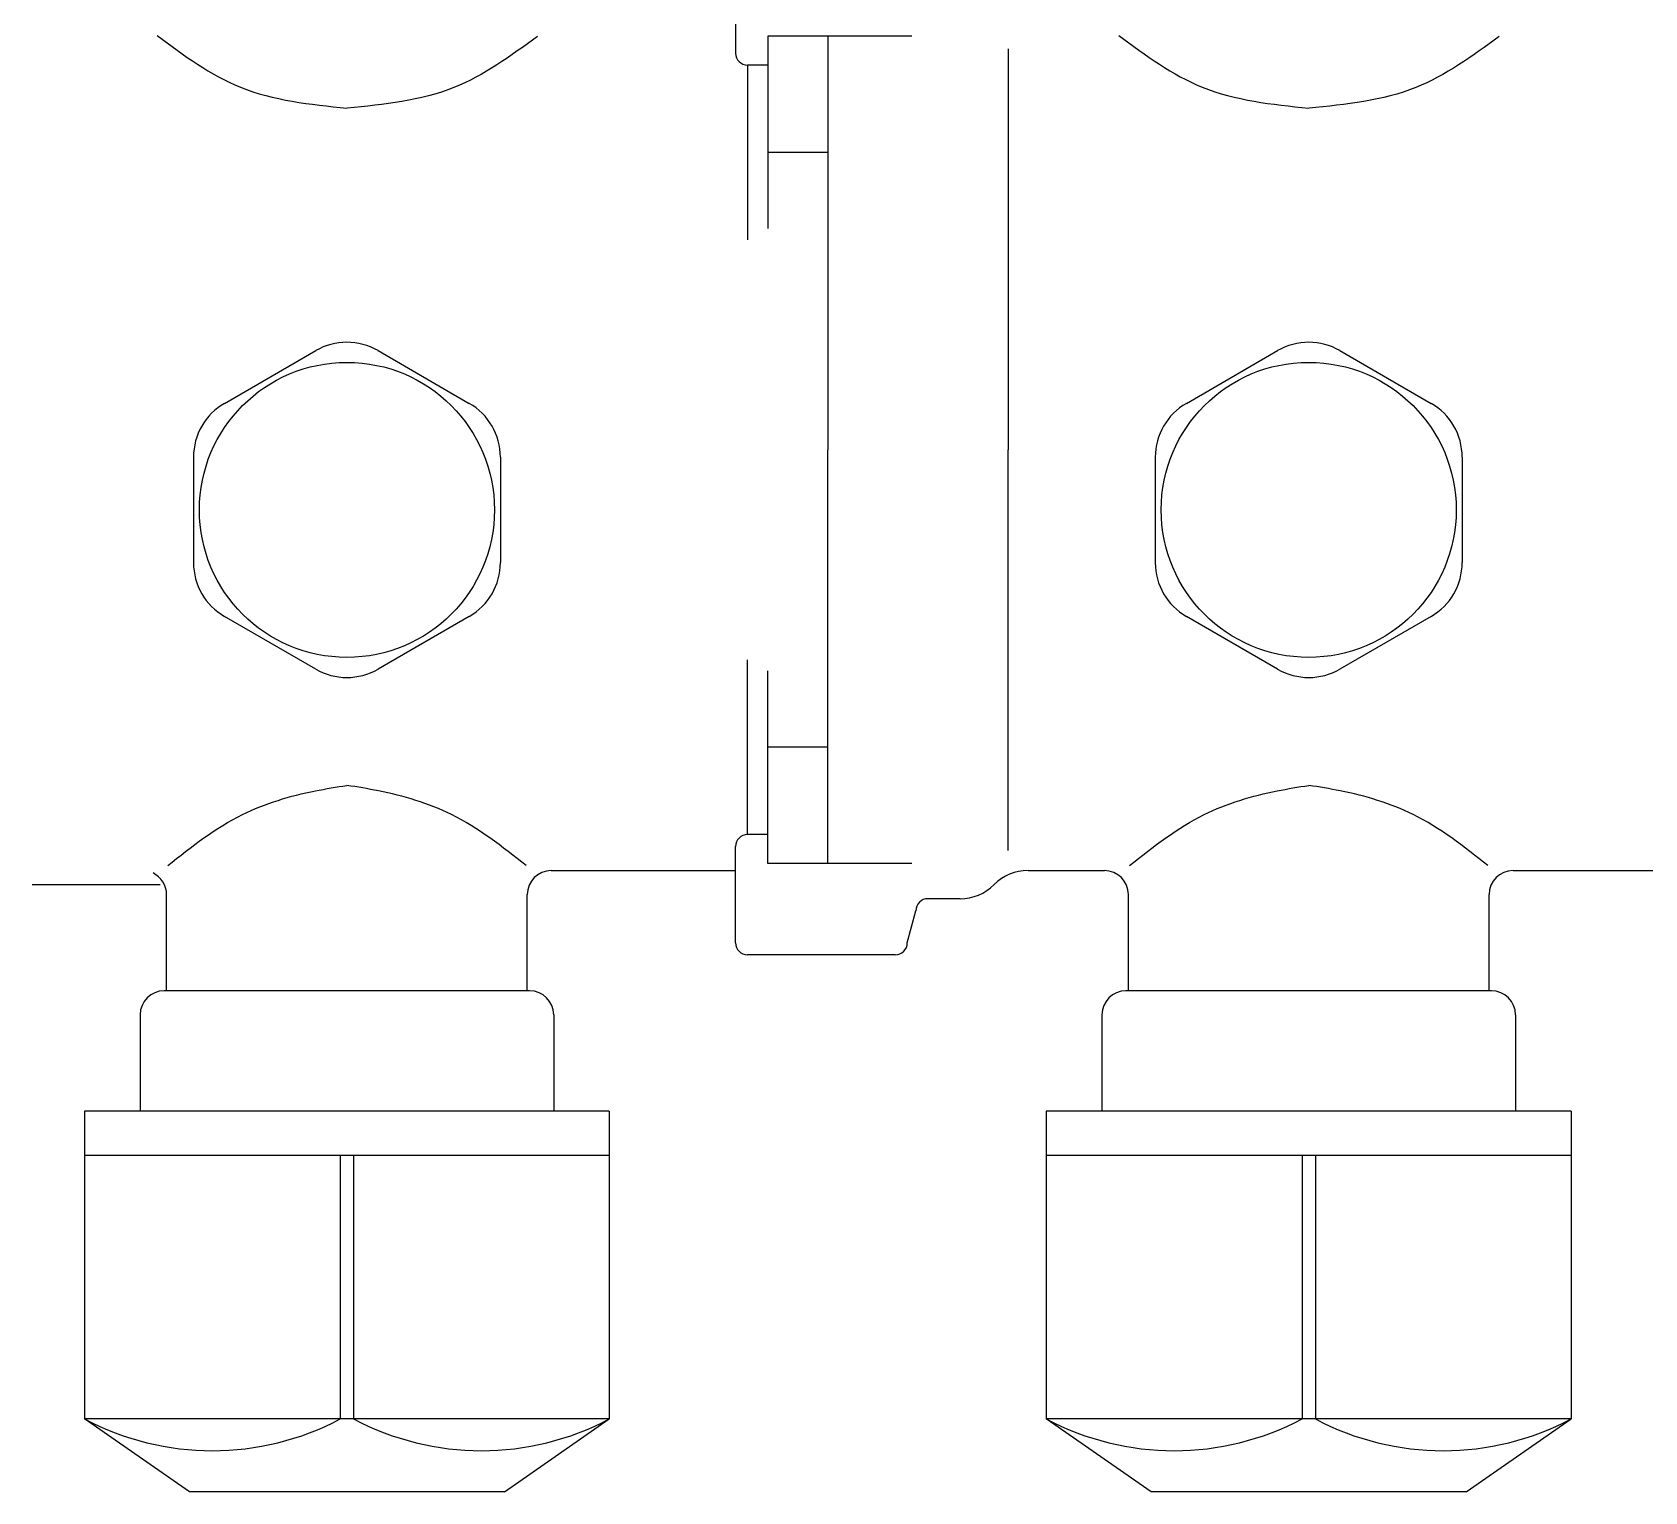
# Paper-space layout 'M&T INST' of a CAD drawing. Header units: inches. Extents: x 0.2 to 34.4, y 0.5 to 23.
# Drawn here: x 16.7062 to 17.0555, y 5.1254 to 5.4415 of the extents above; entities that cross this region are included whole.
import ezdxf

# ---------------------------------------------------------------- set-up
doc = ezdxf.new("R2010")
doc.units = ezdxf.units.IN
doc.header["$MEASUREMENT"] = 0
doc.layers.add('D_OBJECTS', color=4, linetype='Continuous')
doc.layers.add('Title Block', color=7, linetype='Continuous')

# ---------------------------------------------------------------- blocks, each defined once
blk = doc.blocks.new('MULTI MANIFOLD')
at = {"layer": 'D_OBJECTS', "color": 1, "ltscale": 12}
for p, q in [((-3.026146001932457, -2.676331692571674), (-3.026146001932457, -2.69299835923834)), ((-3.020566660054261, -2.690081692571676), (-3.020566660054261, -2.723420039448763)), ((-3.020566660054261, -2.690081692571676), (-3.020566660054261, -2.695081692571671)), ((-2.995603345453421, -2.690081692571676), (-3.020566660054261, -2.690081692571676)), ((-3.010149993387596, -2.690081692571676), (-3.010149993387596, -2.761748359238348)), ((-2.978899993387596, -2.692290025905004), (-2.978899993387596, -2.761748359238348)), ((-3.024062668599125, -2.695081692571671), (-3.024062668599125, -2.725343485652866)), ((-3.020566660054261, -2.695081692571671), (-3.024062668599125, -2.695081692571671)), ((-3.010149993387596, -2.710216963805928), (-3.020566660054261, -2.710216963805928)), ((-3.114687677682813, -2.753702177026634), (-3.098870447394898, -2.744570094862064)), ((-3.088096206046959, -2.744570094862064), (-3.072278975759051, -2.753702177026634)), ((-2.948021011016142, -2.753702177026634), (-2.932203780728234, -2.744570094862064)), ((-2.921429539380295, -2.744570094862064), (-2.90561230909238, -2.753702177026634)), ((-3.120074798356779, -2.76303294374045), (-3.120074798356779, -2.781297108069575)), ((-3.066891855085078, -2.76303294374045), (-3.066891855085078, -2.781297108069575)), ((-3.010149993387596, -2.833415025905007), (-3.010149993387596, -2.761748359238348)), ((-2.978899993387596, -2.831206692571678), (-2.978899993387596, -2.761748359238348)), ((-2.953408131690114, -2.76303294374045), (-2.953408131690114, -2.781297108069575)), ((-2.900225188418414, -2.76303294374045), (-2.900225188418414, -2.781297108069575)), ((-3.098870447292928, -2.799759956947947), (-3.114687677682813, -2.790627874783391)), ((-3.072278975759051, -2.790627874783391), (-3.088096205944996, -2.799759956947947)), ((-2.932203780626264, -2.799759956947947), (-2.948021011016149, -2.790627874783391)), ((-2.90561230909238, -2.790627874783391), (-2.921429539278325, -2.799759956947947)), ((-3.024062668599125, -2.828415025905011), (-3.024062668599125, -2.798153232823816)), ((-3.020566660054261, -2.833415025905007), (-3.020566660054261, -2.800076679027919)), ((-3.010149993387596, -2.813279754670768), (-3.020566660054261, -2.813279754670768)), ((-3.026146001932457, -2.847165025905008), (-3.026146001932457, -2.830498359238343)), ((-3.020566660054261, -2.828415025905011), (-3.024062668599125, -2.828415025905011)), ((-3.020566660054261, -2.833415025905007), (-3.020566660054261, -2.828415025905011)), ((-3.058066660054269, -2.834665025905005), (-3.026146001932457, -2.834665025905005)), ((-2.995603345453421, -2.833415025905007), (-3.020566660054261, -2.833415025905007)), ((-2.975454770994528, -2.834665025905005), (-2.962233326720931, -2.834665025905005)), ((-2.891399993387598, -2.834665025905005), (-2.859479335265792, -2.834665025905005)), ((-3.148010715524396, -2.837102525905005), (-3.125833330159072, -2.837102525905005)), ((-3.124733326720932, -2.855498359238348), (-3.124733326720932, -2.838831692571683)), ((-3.062233326720932, -2.855498359238348), (-3.062233326720932, -2.838831692571683)), ((-2.958066660054261, -2.855498359238348), (-2.958066660054261, -2.838831692571683)), ((-2.895566660054261, -2.855498359238348), (-2.895566660054261, -2.838831692571683)), ((-2.996380036420032, -2.847165025905008), (-2.994896001932457, -2.84162335923835)), ((-2.987233326720929, -2.839540025905004), (-2.992812668599125, -2.839540025905004)), ((-2.998463369753363, -2.84924835923834), (-3.024062668599125, -2.84924835923834)), ((-3.061816660054266, -2.855498359238348), (-3.125149993387598, -2.855498359238348)), ((-2.895149993387594, -2.855498359238348), (-2.958483326720927, -2.855498359238348)), ((-3.129316660054261, -2.859665025905011), (-3.129316660054261, -2.876331692571677)), ((-3.057649993387603, -2.859665025905011), (-3.057649993387603, -2.876331692571677)), ((-2.962649993387597, -2.859665025905011), (-2.962649993387597, -2.876331692571677)), ((-2.890983326720932, -2.859665025905011), (-2.890983326720932, -2.876331692571677)), ((-3.048011178349906, -2.876331692571677), (-3.138955475091958, -2.876331692571677)), ((-3.138955475091965, -2.876331692571677), (-3.138955475091965, -2.92968793559883)), ((-3.048011178349906, -2.876331692571677), (-3.048011178349906, -2.92968793559883)), ((-2.881344511683242, -2.876331692571677), (-2.972288808425294, -2.876331692571677)), ((-2.972288808425294, -2.876331692571677), (-2.972288808425294, -2.92968793559883)), ((-2.881344511683242, -2.876331692571677), (-2.881344511683242, -2.92968793559883)), ((-3.048011178349906, -2.88403257224733), (-3.138955475091958, -2.88403257224733)), ((-3.094639075014232, -2.88403257224733), (-3.094639075014232, -2.92968793559883)), ((-3.092327578427632, -2.88403257224733), (-3.092327578427632, -2.92968793559883)), ((-2.881344511683242, -2.88403257224733), (-2.972288808425294, -2.88403257224733)), ((-2.927972408347568, -2.88403257224733), (-2.927972408347568, -2.92968793559883)), ((-2.925660911760968, -2.88403257224733), (-2.925660911760968, -2.92968793559883)), ((-3.120766615743545, -2.942304520424566), (-3.138955475091958, -2.92968793559883)), ((-3.048011178349906, -2.92968793559883), (-3.138955475091958, -2.92968793559883)), ((-3.066200037698312, -2.942304520424566), (-3.048011178349906, -2.92968793559883)), ((-2.95409994907688, -2.942304520424566), (-2.972288808425294, -2.92968793559883)), ((-2.881344511683242, -2.92968793559883), (-2.972288808425294, -2.92968793559883)), ((-2.899533371031641, -2.942304520424566), (-2.881344511683242, -2.92968793559883)), ((-3.066200037698319, -2.942304520424566), (-3.120766615743552, -2.942304520424566)), ((-2.899533371031655, -2.942304520424566), (-2.954099949076888, -2.942304520424566))]:
    blk.add_line(p, q, dxfattribs=at)
for centre in [(-3.093483326720932, -2.772165025905005), (-2.926816660054261, -2.772165025905005)]:
    blk.add_circle(centre, 0.02556620878416788, dxfattribs=at)
for centre, radius, start, end in [((-3.024062668599125, -2.69299835923834), 0.002083333333333333, 180, 270), ((-3.093483326720932, -2.753900861575881), 0.01077424134793619, 59.99999999999999, 120), ((-2.926816660054261, -2.753900861575881), 0.01077424134793619, 59.99999999999999, 120), ((-3.10930055700884, -2.76303294374045), 0.01077424134793619, 120, 180), ((-3.077666096433017, -2.76303294374045), 0.01077424134793619, 0, 59.99999999999999), ((-2.942633890342183, -2.76303294374045), 0.01077424134793619, 120, 180), ((-2.910999429766353, -2.76303294374045), 0.01077424134793619, 0, 59.99999999999999), ((-3.10930055700884, -2.781297108069575), 0.01077424134793619, 180, 239.9999999999999), ((-3.077666096433017, -2.781297108069575), 0.01077424134793619, 300.0000000000001, 0), ((-2.942633890342183, -2.781297108069575), 0.01077424134793619, 180, 239.9999999999999), ((-2.910999429766353, -2.781297108069575), 0.01077424134793619, 300.0000000000001, 0), ((-3.093483326618962, -2.79042919023413), 0.01077424134793619, 239.9999999999999, 300.0000000000001), ((-2.926816659952298, -2.79042919023413), 0.01077424134793619, 239.9999999999999, 300.0000000000001), ((-3.024062668599125, -2.830498359238343), 0.002083333333333333, 90, 180), ((-3.128899993387595, -2.838831692571683), 0.004166666666666667, 0, 64.12144942389196), ((-3.058066660054269, -2.838831692571683), 0.004166666666666667, 90, 180), ((-2.975454770994528, -2.842998359238345), 0.008333333333333333, 90, 134.9681292160714), ((-2.962233326720931, -2.838831692571683), 0.004166666666666667, 0, 90), ((-2.891399993387598, -2.838831692571683), 0.004166666666666667, 90, 180), ((-2.987233326720929, -2.831206692571678), 0.008333333333333333, 270, 314.9681292160716), ((-2.992812668599125, -2.84162335923835), 0.002083333333333333, 89.99999999999919, 180), ((-3.024062668599125, -2.847165025905008), 0.002083333333333333, 180, 270), ((-2.998463369753363, -2.847165025905008), 0.002083333333333333, 270, 0), ((-3.125149993387598, -2.859665025905011), 0.004166666666666667, 90, 180), ((-3.061816660054266, -2.859665025905011), 0.004166666666666667, 0, 90), ((-2.958483326720927, -2.859665025905011), 0.004166666666666667, 90, 180), ((-2.895149993387594, -2.859665025905011), 0.004166666666666667, 0, 90), ((-3.116797275053091, -2.887837777574015), 0.0473542137054761, 242.1003400566081, 297.8996599433831), ((-3.070169378388758, -2.887837777574044), 0.04735421370546536, 242.1003400565896, 297.8996599434012), ((-2.95013060838642, -2.887837777574015), 0.0473542137054761, 242.1003400566081, 297.8996599433831), ((-2.903502711722094, -2.887837777574044), 0.04735421370546536, 242.1003400565896, 297.8996599434012)]:
    blk.add_arc(centre, radius, start, end, dxfattribs=at)
for points in [[(-3.126388819466587, -2.68996673909083), (-3.111951616875832, -2.698906917429548), (-3.093483326720932, -2.702564262940863)], [(-3.060464274687977, -2.690111064575115), (-3.074940483319967, -2.698987944151733), (-3.093424610075022, -2.702564391486442)], [(-2.959722152799916, -2.68996673909083), (-2.94528495020916, -2.698906917429548), (-2.926816660054261, -2.702564262940863)], [(-2.893797608021313, -2.690111064575115), (-2.908273816653303, -2.698987944151733), (-2.926757943408351, -2.702564391486442)], [(-3.124543171139312, -2.833798506091094), (-3.111587068934835, -2.824957182630223), (-3.098946971864887, -2.820852281535986), (-3.093483326720932, -2.819904997252644)], [(-3.062423482302552, -2.833798506091094), (-3.075379584507029, -2.824957182630223), (-3.088019681576977, -2.820852281535986), (-3.093483326720932, -2.819904997252644)], [(-2.957876504472647, -2.833798506091094), (-2.944920402268171, -2.824957182630223), (-2.932280305198223, -2.820852281535986), (-2.926816660054261, -2.819904997252644)], [(-2.895756815635881, -2.833798506091094), (-2.908712917840365, -2.824957182630223), (-2.921353014910313, -2.820852281535986), (-2.926816660054261, -2.819904997252644)]]:
    blk.add_spline(points, degree=3, dxfattribs=at)

psp = doc.layouts.new('M&T INST')

# ---------------------------------------------------------------- block references
at = {"layer": 'Title Block', "xscale": 1.25, "yscale": 1.25, "zscale": 1.25}
psp.add_blockref('MULTI MANIFOLD', (20.64123396670567, 8.803284973167884), dxfattribs=at)

doc.saveas('drawing.dxf')
